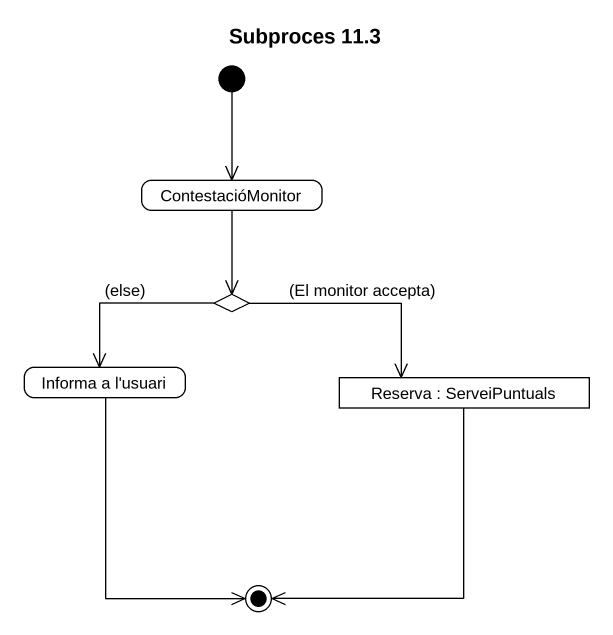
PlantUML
@startuml
title Subproces 11.3
hide empty description
state ContestacióMonitor
state choice1 <<choice>>
state "Informa a l'usuari" as Informa_a_l_usuari
state "Reserva : ServeiPuntuals" as Reserva <<object>>
[*] --> ContestacióMonitor
ContestacióMonitor --> choice1
choice1 --> Informa_a_l_usuari : (else)
choice1 -right-> Reserva : (El monitor accepta)
Informa_a_l_usuari --> [*]
Reserva --> [*]
@enduml
